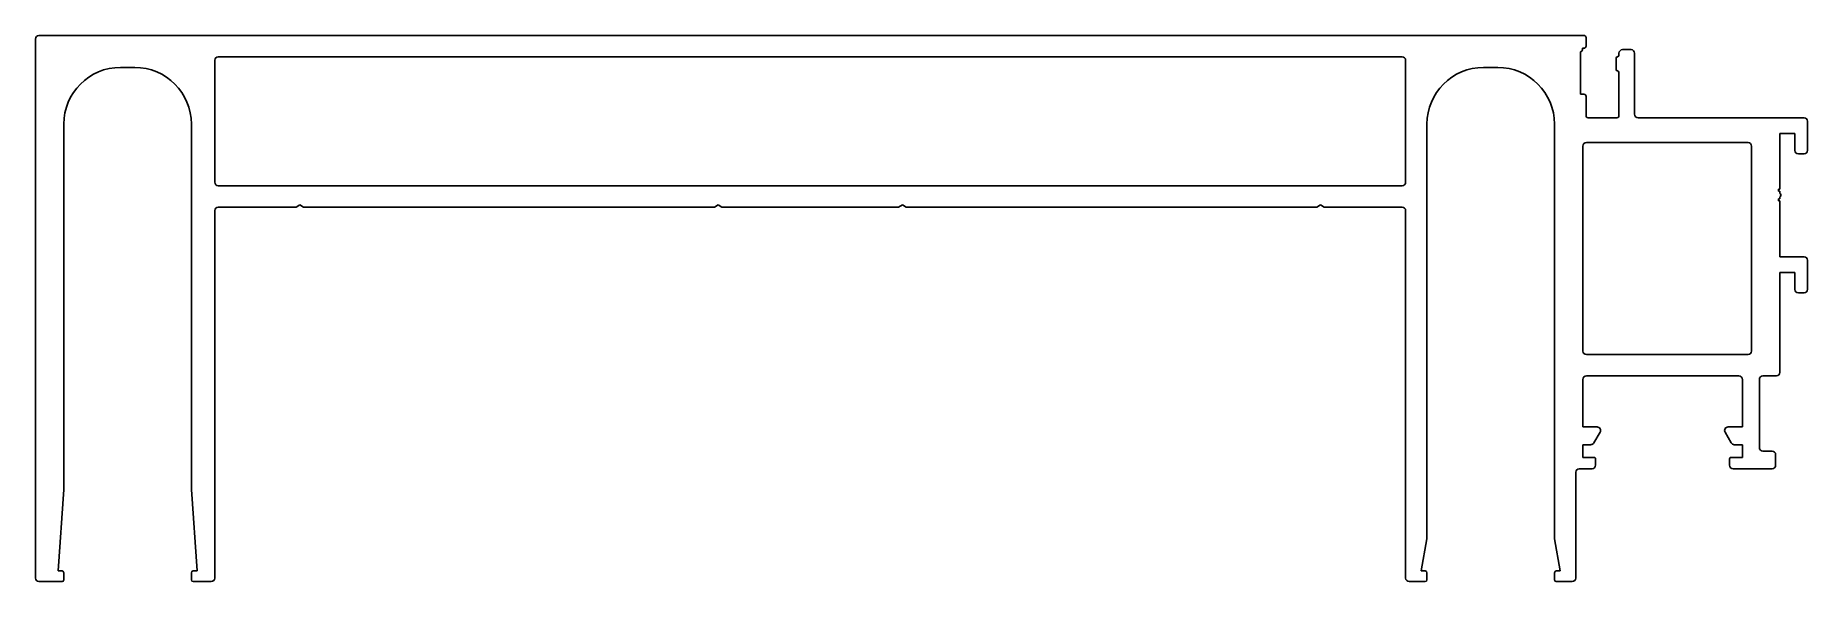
# Model space of a CAD drawing. Extents: x 2520 to 2770, y 1039 to 1116.
import ezdxf

# ---------------------------------------------------------------- set-up
doc = ezdxf.new("R2010")
doc.units = 0
doc.layers.add('RI-HATCH-P', color=7, linetype='CONTINUOUS')

msp = doc.modelspace()

# ---------------------------------------------------------------- linework, layer by layer
at = {"layer": 'RI-HATCH-P'}
for p, q in [((2519.51, 1039.48), (2519.51, 1115.48)), ((2520.01, 1115.98), (2737.96, 1115.98)), ((2738.26, 1115.68), (2738.26, 1114.48)), ((2545.31, 1112.98), (2712.31, 1112.98)), ((2737.46, 1113.68), (2737.46, 1107.68)), ((2737.76, 1114.18), (2737.76, 1113.98)), ((2737.96, 1114.18), (2737.76, 1114.18)), ((2742.51, 1111.18), (2742.51, 1112.78)), ((2742.91, 1113.18), (2742.91, 1113.48)), ((2743.41, 1113.98), (2744.61, 1113.98)), ((2745.11, 1113.48), (2745.11, 1104.88)), ((2533.51, 1111.48), (2531.51, 1111.48)), ((2544.81, 1095.28), (2544.81, 1112.48)), ((2712.81, 1112.48), (2712.81, 1095.28)), ((2725.81, 1111.48), (2723.81, 1111.48)), ((2742.91, 1104.68), (2742.91, 1110.78)), ((2737.46, 1107.68), (2737.96, 1107.68)), ((2738.26, 1107.38), (2738.26, 1104.68)), ((2523.51, 1103.48), (2523.51, 1051.98)), ((2541.51, 1051.98), (2541.51, 1103.48)), ((2715.81, 1103.48), (2715.81, 1044.98)), ((2733.81, 1044.98), (2733.81, 1103.48)), ((2738.56, 1104.38), (2742.61, 1104.38)), ((2745.61, 1104.38), (2769.01, 1104.38)), ((2769.51, 1103.88), (2769.51, 1099.78)), ((2737.81, 1071.48), (2737.81, 1100.38)), ((2738.31, 1100.88), (2761.11, 1100.88)), ((2761.61, 1100.38), (2761.61, 1071.48)), ((2765.61, 1102.18), (2765.61, 1094.31)), ((2767.71, 1102.18), (2765.61, 1102.18)), ((2767.71, 1099.78), (2767.71, 1102.18)), ((2769.01, 1099.28), (2768.21, 1099.28)), ((2712.31, 1094.78), (2545.31, 1094.78)), ((2765.41, 1094.31), (2765.41, 1094.01)), ((2765.61, 1094.31), (2765.41, 1094.31)), ((2765.41, 1094.01), (2765.61, 1094.01)), ((2765.41, 1092.65), (2765.41, 1092.95)), ((2765.41, 1092.95), (2765.61, 1092.95)), ((2765.61, 1092.65), (2765.41, 1092.65)), ((2765.61, 1094.01), (2765.61, 1093.71)), ((2765.61, 1092.95), (2765.61, 1093.25)), ((2765.61, 1092.65), (2765.61, 1084.78)), ((2544.81, 1091.28), (2544.81, 1039.48)), ((2556.29, 1091.78), (2545.31, 1091.78)), ((2556.81, 1092.08), (2556.29, 1091.78)), ((2557.33, 1091.78), (2556.81, 1092.08)), ((2615.29, 1091.78), (2557.33, 1091.78)), ((2615.81, 1092.08), (2615.29, 1091.78)), ((2616.33, 1091.78), (2615.81, 1092.08)), ((2641.29, 1091.78), (2616.33, 1091.78)), ((2641.81, 1092.08), (2641.29, 1091.78)), ((2642.33, 1091.78), (2641.81, 1092.08)), ((2700.29, 1091.78), (2642.33, 1091.78)), ((2700.81, 1092.08), (2700.29, 1091.78)), ((2701.33, 1091.78), (2700.81, 1092.08)), ((2712.31, 1091.78), (2701.33, 1091.78)), ((2712.81, 1039.48), (2712.81, 1091.28)), ((2765.61, 1084.78), (2769.01, 1084.78)), ((2765.61, 1082.58), (2765.61, 1068.48)), ((2767.71, 1082.58), (2765.61, 1082.58)), ((2767.71, 1080.18), (2767.71, 1082.58)), ((2769.51, 1084.28), (2769.51, 1080.18)), ((2769.01, 1079.68), (2768.21, 1079.68)), ((2761.11, 1070.98), (2738.31, 1070.98)), ((2759.81, 1067.98), (2738.31, 1067.98)), ((2765.11, 1067.98), (2763.21, 1067.98)), ((2737.81, 1067.48), (2737.81, 1060.78)), ((2760.31, 1060.78), (2760.31, 1067.48)), ((2762.71, 1067.48), (2762.71, 1057.88)), ((2737.81, 1060.78), (2739.81, 1060.78)), ((2740.24, 1060.03), (2739.38, 1058.53)), ((2758.74, 1058.53), (2757.88, 1060.03)), ((2758.31, 1060.78), (2760.31, 1060.78)), ((2737.81, 1058.28), (2737.81, 1056.48)), ((2738.94, 1058.28), (2737.81, 1058.28)), ((2760.31, 1058.28), (2759.18, 1058.28)), ((2760.31, 1056.48), (2760.31, 1058.28)), ((2737.81, 1056.48), (2739.41, 1056.48)), ((2739.61, 1056.28), (2739.61, 1055.38)), ((2758.51, 1055.38), (2758.51, 1056.28)), ((2758.71, 1056.48), (2760.31, 1056.48)), ((2763.21, 1057.38), (2764.51, 1057.38)), ((2765.01, 1056.88), (2765.01, 1055.38)), ((2736.81, 1054.38), (2736.81, 1039.48)), ((2739.11, 1054.88), (2737.31, 1054.88)), ((2764.51, 1054.88), (2759.01, 1054.88)), ((2523.51, 1051.98), (2522.71, 1040.48)), ((2542.31, 1040.48), (2541.51, 1051.98)), ((2715.81, 1044.98), (2715.01, 1040.48)), ((2734.61, 1040.48), (2733.81, 1044.98)), ((2522.71, 1040.48), (2523.26, 1040.48)), ((2523.51, 1040.23), (2523.51, 1039.23)), ((2541.51, 1039.23), (2541.51, 1040.23)), ((2541.76, 1040.48), (2542.31, 1040.48)), ((2715.01, 1040.48), (2715.56, 1040.48)), ((2715.81, 1040.23), (2715.81, 1039.23)), ((2733.81, 1039.23), (2733.81, 1040.23)), ((2734.06, 1040.48), (2734.61, 1040.48)), ((2523.26, 1038.98), (2520.01, 1038.98)), ((2544.31, 1038.98), (2541.76, 1038.98)), ((2715.56, 1038.98), (2713.31, 1038.98)), ((2736.31, 1038.98), (2734.06, 1038.98))]:
    msp.add_line(p, q, dxfattribs=at)
for centre, radius, start, end in [((2520.01, 1115.48), 0.5, 90, 180), ((2737.96, 1115.68), 0.3, 0, 90), ((2545.31, 1112.48), 0.5, 90, 180), ((2712.31, 1112.48), 0.5, 0, 90), ((2737.46, 1113.98), 0.3, 270, 360), ((2737.96, 1114.48), 0.3, 270, 0), ((2742.71, 1112.78), 0.2, 90, 180), ((2742.71, 1113.18), 0.2, 270, 360), ((2743.41, 1113.48), 0.5, 90, 180), ((2744.61, 1113.48), 0.5, 0, 90), ((2531.51, 1103.48), 8, 90, 180), ((2533.51, 1103.48), 8, 0, 90), ((2723.81, 1103.48), 8, 90, 180), ((2725.81, 1103.48), 8, 0, 90), ((2742.71, 1111.18), 0.2, 180, 270), ((2742.71, 1110.78), 0.2, 0, 90), ((2737.96, 1107.38), 0.3, 0, 90), ((2738.56, 1104.68), 0.3, 180, 270), ((2742.61, 1104.68), 0.3, 270, 0), ((2745.61, 1104.88), 0.5, 180, 270), ((2769.01, 1103.88), 0.5, 0, 90), ((2738.31, 1100.38), 0.5, 90, 180), ((2761.11, 1100.38), 0.5, 0, 90), ((2768.21, 1099.78), 0.5, 180, 270), ((2769.01, 1099.78), 0.5, 270, 360), ((2545.31, 1095.28), 0.5, 180, 270), ((2712.31, 1095.28), 0.5, 270, 0), ((2765.51, 1093.48), 0.25, 293.5782, 66.4218), ((2545.31, 1091.28), 0.5, 90, 180), ((2712.31, 1091.28), 0.5, 0, 90), ((2769.01, 1084.28), 0.5, 0, 90), ((2768.21, 1080.18), 0.5, 180, 270), ((2769.01, 1080.18), 0.5, 270, 360), ((2738.31, 1071.48), 0.5, 180, 270), ((2761.11, 1071.48), 0.5, 270, 360), ((2738.31, 1067.48), 0.5, 90, 180), ((2759.81, 1067.48), 0.5, 0, 90), ((2763.21, 1067.48), 0.5, 90, 180), ((2765.11, 1068.48), 0.5, 270, 360), ((2739.81, 1060.28), 0.5, 330, 90), ((2758.31, 1060.28), 0.5, 90, 210), ((2738.95, 1058.78), 0.496, 269.4649, 329.7034), ((2759.18, 1058.78), 0.5, 210, 270), ((2763.21, 1057.88), 0.5, 180, 270), ((2739.11, 1055.38), 0.5, 270, 360), ((2739.41, 1056.28), 0.2, 0, 90.0296), ((2758.71, 1056.28), 0.2, 89.9705, 180), ((2759.01, 1055.38), 0.5, 180, 270.1167), ((2764.51, 1056.88), 0.5, 0, 90), ((2764.51, 1055.38), 0.5, 270, 0), ((2737.31, 1054.38), 0.5, 90, 180), ((2523.26, 1040.23), 0.25, 0, 90), ((2541.76, 1040.23), 0.25, 90, 180), ((2715.56, 1040.23), 0.25, 0, 90), ((2734.06, 1040.23), 0.25, 90, 180), ((2520.01, 1039.48), 0.5, 180, 270), ((2523.26, 1039.23), 0.25, 270, 0), ((2541.76, 1039.23), 0.25, 180, 270), ((2544.31, 1039.48), 0.5, 270, 360), ((2713.31, 1039.48), 0.5, 180, 270), ((2715.56, 1039.23), 0.25, 270, 360), ((2734.06, 1039.23), 0.25, 180, 270), ((2736.31, 1039.48), 0.5, 270, 360)]:
    msp.add_arc(centre, radius, start, end, dxfattribs=at)

doc.saveas('drawing.dxf')
